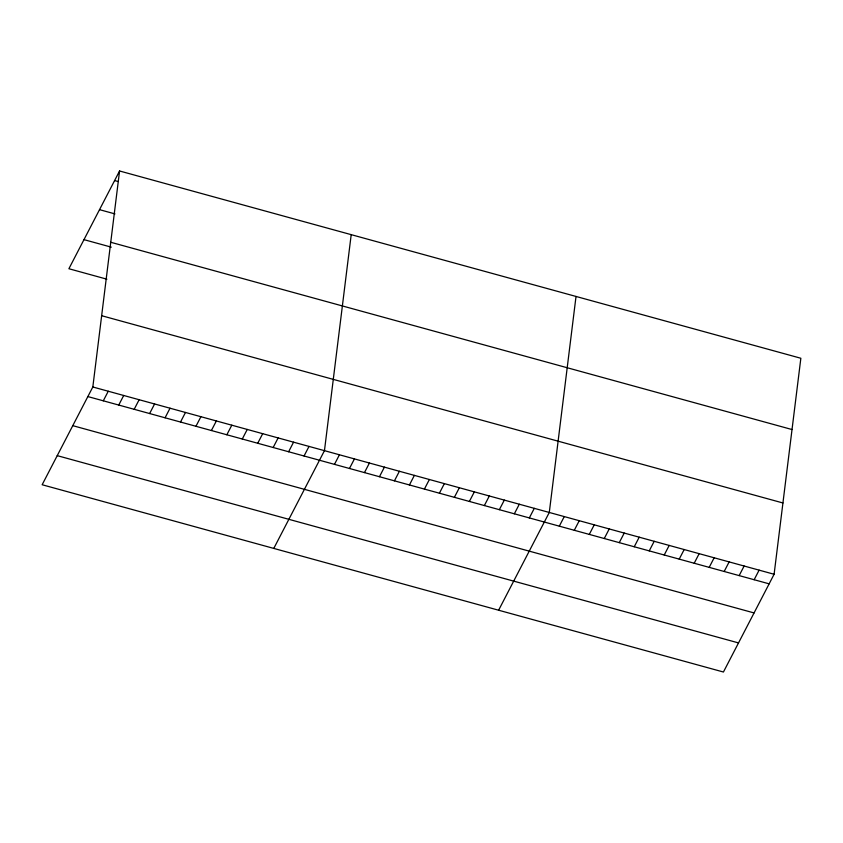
<?xml version="1.0" encoding="UTF-8"?>
<svg xmlns="http://www.w3.org/2000/svg" width="843" height="843" viewBox="0 0 843 843"><rect width="100%" height="100%" fill="white"/><g stroke="black" fill="none" stroke-linecap="round" stroke-linejoin="round"><path stroke-width="1.26" d="M92.825 386.99L119.569 170.981L800.85 358.254L774.106 574.262L723.431 672.019L42.15 484.746L92.825 386.99L774.106 574.262M351.204 234.66L324.46 450.657L273.785 548.414M576.022 296.451L549.288 512.46L498.613 610.216M119.569 170.981L68.894 268.738L106.903 279.191M103.299 400.815L108.262 391.226M118.747 405.051L123.71 395.472M134.185 409.298L139.148 399.719M149.632 413.544L154.596 403.966M165.07 417.791L170.033 408.212M180.518 422.037L185.481 412.459M195.955 426.284L200.919 416.695M211.393 430.52L216.366 420.942M226.841 434.767L231.804 425.188M242.278 439.013L247.252 429.435M257.726 443.26L262.689 433.681M273.164 447.507L278.137 437.928M288.612 451.753L293.575 442.175M304.049 455.989L309.023 446.411M334.481 464.356L339.444 454.777M349.476 468.476L354.439 458.898M364.461 472.596L369.424 463.018M379.445 476.716L384.419 467.138M394.44 480.837L399.403 471.258M409.424 484.957L414.387 475.378M424.408 489.077L429.382 479.498M439.403 493.197L444.366 483.619M454.388 497.317L459.351 487.739M469.382 501.437L474.346 491.859M484.367 505.558L489.33 495.979M499.351 509.678L504.325 500.099M514.346 513.798L519.309 504.219M529.33 517.918L534.293 508.34M559.309 526.158L564.273 516.58M574.294 530.279L579.257 520.7M589.289 534.399L594.252 524.82M604.273 538.519L609.236 528.94M619.257 542.639L624.231 533.061M634.252 546.759L639.215 537.181M649.236 550.879L654.2 541.301M664.221 555L669.194 545.421M679.216 559.12L684.179 549.541M694.2 563.24L699.163 553.661M709.195 567.36L714.158 557.781M724.179 571.48L729.142 561.902M739.163 575.6L744.137 566.022M754.158 579.721L759.121 570.142M114.595 180.56L118.157 181.54M99.516 209.654L114.954 213.901M110.739 242.268L792.03 429.54M83.973 239.644L111.297 247.147M101.645 315.704L782.936 502.976M87.862 396.568L769.143 583.841M72.772 425.662L754.063 612.935M57.229 455.641L738.521 642.924"/></g></svg>
